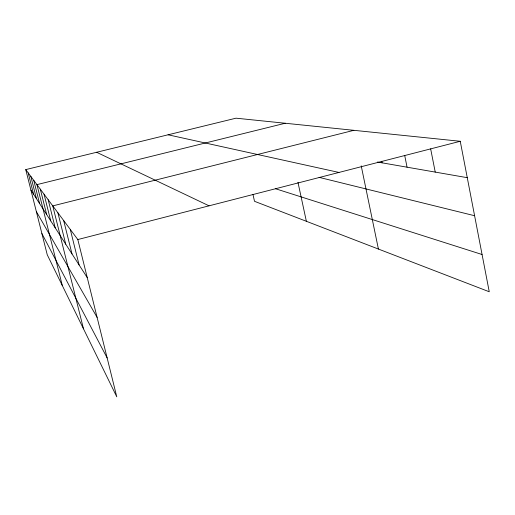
<?xml version="1.0" encoding="UTF-8"?>
<svg xmlns="http://www.w3.org/2000/svg" width="515" height="515" viewBox="0 0 515 515"><rect width="100%" height="100%" fill="white"/><g stroke="black" fill="none" stroke-linecap="round" stroke-linejoin="round"><path stroke-width="0.77" d="M460.249 141.277L236.018 118.18L25.75 169.609L77.817 239.546L460.249 141.277L489.25 291.767L254.5 201.301L252.962 194.393M353.863 130.321L52.762 205.891L83.494 328.828M285.213 123.246L36.932 184.628L62.302 285.535M377.463 162.032L467.266 177.681M168.09 134.795L338.967 172.441M319.107 177.36L474.598 215.727M275.589 188.76L482.072 254.513M96.614 152.273L209.039 205.826M30.913 190.074L87.254 277.624M36.34 211.556L97.103 317.401M41.889 233.553L107.139 357.925M28.196 172.898L33.572 194.2M25.75 169.609L47.251 254.783L116.776 396.82L77.817 239.546M48.172 199.723L55.208 227.83M44.045 194.181L50.74 220.884M40.318 189.172L46.704 214.613M33.758 180.366L39.597 203.567M30.855 176.471L36.456 198.681M63.693 220.575L71.997 253.921M57.899 212.792L65.733 244.187M70.278 229.413L79.11 264.974M297.96 182.31L306.374 221.296M361.215 165.862L378.416 249.054M381.763 161.285L382.079 162.83M404.706 155.459L407.056 167.188M430.656 148.854L435.233 172.1"/></g></svg>
